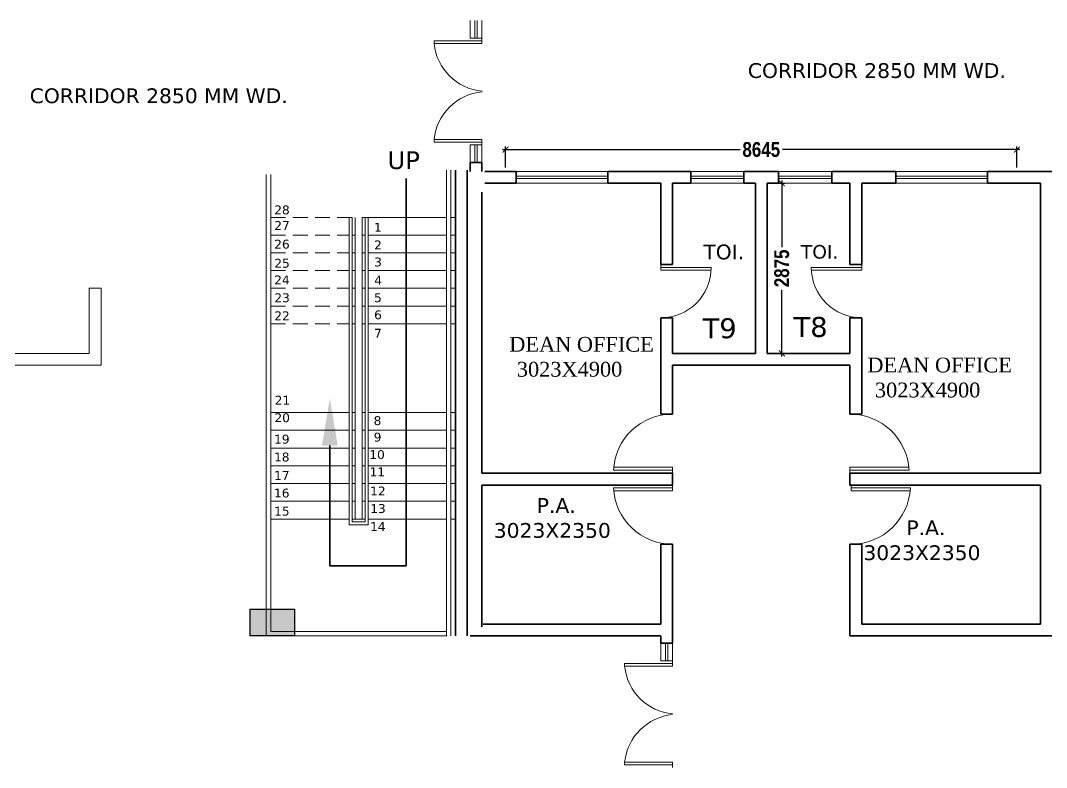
# Model space of a CAD drawing. Header units: millimetres. Extents: x -3092162 to 4513894, y -12317808 to 1849994.
# Drawn here: x -414482 to -397134, y -5878981 to -5866354 of the extents above; entities that cross this region are included whole.
import ezdxf

# ---------------------------------------------------------------- set-up
doc = ezdxf.new("R2010")
doc.units = ezdxf.units.MM
doc.header["$LTSCALE"] = 2
doc.header["$MEASUREMENT"] = 0
doc.header["$PDMODE"] = 34
doc.header["$PDSIZE"] = 500
doc.linetypes.add('DASHED2', pattern=[0.375, 0.25, -0.125])
doc.linetypes.add('HIDDEN', pattern=[0.375, 0.25, -0.125])
doc.layers.add('AEROW', color=7, linetype='Continuous', lineweight=15, true_color=0x0d0d0d)
doc.layers.add('DOT', color=7, linetype='DASHED2', lineweight=0, true_color=0x89067c)
for name, color, linetype, lineweight in [('DOOR', 27, 'Continuous', 5), ('glass', 5, 'Continuous', 15), ('RAILING', 47, 'Continuous', 13), ('SILL', 74, 'Continuous', 9), ('STAIR', 252, 'Continuous', 9), ('TEXT', 7, 'Continuous', 13), ('WAll', 250, 'Continuous', 35)]:
    doc.layers.add(name, color=color, linetype=linetype, lineweight=lineweight)
doc.styles.add('INNER DIM', font='', dxfattribs={"height": 250})
doc.styles.get("Standard").update_dxf_attribs({"font": '', "height": 500})
doc.styles.add('style2', font='')
doc.styles.get('INNER DIM').set_extended_font_data('Arial Narrow', bold=True)
doc.styles.get('Standard').set_extended_font_data('Times New Roman')
doc.styles.get('style2').set_extended_font_data('Verdana')
doc.dimstyles.new('external final', dxfattribs={"dimscale": 0, "dimtxt": 250, "dimasz": 100, "dimexe": 50, "dimexo": 50, "dimgap": 50, "dimtad": 0, "dimdec": 0, "dimzin": 0, "dimdsep": 46, "dimtxsty": 'INNER DIM', "dimblk": 'ARCHTICK', "dimcen": 100, "dimdle": 50, "dimclrd": 256, "dimclre": 256, "dimclrt": 256, "dimadec": 0, "dimazin": 0, "dimtfac": 1, "dimtdec": 0, "dimtix": 1, "dimtmove": 1, "dimatfit": 3, "dimfxl": 50, "dimfxlon": 1, "dimtolj": 1, "dimtzin": 0, "dimlwd": -1, "dimlwe": -1, "dimarcsym": 1})

# ---------------------------------------------------------------- blocks, each defined once
blk = doc.blocks.new('_ArchTick')
at = {"color": 0, "linetype": 'ByBlock', "const_width": 0.15}
blk.add_lwpolyline([(-0.5, -0.5), (0.5, 0.5)], dxfattribs=at)
blk = doc.blocks.new('*D371')
at = {"ltscale": 100, "transparency": 16777216}
for p, q in [((-406330, -5868536), (-402316, -5868536)), ((-406280, -5868836), (-406280, -5868486)), ((-397585, -5868536), (-401599, -5868536)), ((-397635, -5868836), (-397635, -5868486))]:
    blk.add_line(p, q, dxfattribs=at)
at = {"layer": 'Defpoints', "color": 0, "lineweight": 50, "ltscale": 100, "transparency": 16777216}
for p in [(-397635, -5868536), (-406280, -5868906), (-397635, -5868906)]:
    blk.add_point(p, dxfattribs=at)
at = {"ltscale": 100, "transparency": 16777216, "xscale": 100, "yscale": 100, "zscale": 100, "rotation": 180}
blk.add_blockref('_ArchTick', (-406280, -5868536), dxfattribs=at)
at = {"ltscale": 100, "transparency": 16777216, "xscale": 100, "yscale": 100, "zscale": 100}
blk.add_blockref('_ArchTick', (-397635, -5868536), dxfattribs=at)
at = {"lineweight": 50, "ltscale": 100, "transparency": 16777216, "insert": (-401957, -5868536), "char_height": 250, "attachment_point": 5, "style": 'INNER DIM'}
blk.add_mtext('\\A1;8645', dxfattribs=at)
blk = doc.blocks.new('*D374')
at = {"ltscale": 100, "transparency": 16777216}
for p, q in [((-401711, -5869106), (-401560, -5869106)), ((-401610, -5869056), (-401610, -5870183)), ((-401610, -5872031), (-401610, -5870904)), ((-401711, -5871981), (-401560, -5871981))]:
    blk.add_line(p, q, dxfattribs=at)
at = {"layer": 'Defpoints', "color": 0, "lineweight": 50, "ltscale": 100, "transparency": 16777216}
for p in [(-401761, -5869106), (-401761, -5871981), (-401610, -5871981)]:
    blk.add_point(p, dxfattribs=at)
at = {"ltscale": 100, "transparency": 16777216, "xscale": 100, "yscale": 100, "zscale": 100}
for p, rotation in [((-401610, -5869106), 90), ((-401610, -5871981), 270)]:
    blk.add_blockref('_ArchTick', p, dxfattribs=dict(at, rotation=rotation))
at = {"lineweight": 50, "ltscale": 100, "transparency": 16777216, "insert": (-401610, -5870544), "char_height": 250, "attachment_point": 5, "rotation": 90, "style": 'INNER DIM'}
blk.add_mtext('\\A1;2875', dxfattribs=at)

msp = doc.modelspace()

# ---------------------------------------------------------------- hatches: boundary and pattern name
at = {"layer": 'DOT', "linetype": 'Continuous', "lineweight": 25, "ltscale": 100}
msp.add_hatch(color=256, dxfattribs=at).paths.add_polyline_path([(-410599.3, -5876304.7), (-409849.3, -5876304.7), (-409849.3, -5876756.2), (-410599.3, -5876756.2)])

# ---------------------------------------------------------------- linework, layer by layer
at = {"layer": 'AEROW', "lineweight": 35, "ltscale": 100}
msp.add_lwpolyline([(-409252.3, -5873540.9), (-409252.3, -5875570.2), (-407962.5, -5875570.2), (-407962.5, -5869022.7)], dxfattribs=at)
msp.add_solid([(-409385.6, -5873540.9), (-409252.3, -5872740.9), (-409118.9, -5873540.9)], dxfattribs=at)
at = {"layer": 'DOOR', "color": 252, "ltscale": 200}
for p, q in [((-407489.3, -5866698.9), (-406679.3, -5866698.9)), ((-407489.3, -5866743.9), (-407489.3, -5866698.9)), ((-406679.3, -5866653.9), (-406679.3, -5866743.9)), ((-407489.3, -5866743.9), (-406679.3, -5866743.9)), ((-407489.3, -5868363.9), (-406679.3, -5868363.9)), ((-407489.3, -5868363.9), (-407489.3, -5868408.9)), ((-407489.3, -5868408.9), (-406679.3, -5868408.9)), ((-406679.3, -5868453.9), (-406679.3, -5868363.9)), ((-404266.8, -5877226.2), (-403456.8, -5877226.2)), ((-404266.8, -5877271.2), (-404266.8, -5877226.2)), ((-404266.8, -5877271.2), (-403456.8, -5877271.2)), ((-403456.8, -5877181.2), (-403456.8, -5877271.2)), ((-404266.8, -5878891.2), (-403456.8, -5878891.2)), ((-404266.8, -5878891.2), (-404266.8, -5878936.2)), ((-404266.8, -5878936.2), (-403456.8, -5878936.2)), ((-403456.8, -5878981.2), (-403456.8, -5878891.2))]:
    msp.add_line(p, q, dxfattribs=at)
at = {"layer": 'DOOR', "ltscale": 200}
for p, q in [((-403656.8, -5870482.6), (-403656.8, -5870572.4)), ((-402803.1, -5870527.5), (-403656.8, -5870527.5)), ((-401110.5, -5870527.5), (-400256.8, -5870527.5)), ((-400256.8, -5870482.6), (-400256.8, -5870572.4)), ((-402804.3, -5870572.4), (-403656.8, -5870572.4)), ((-401109.3, -5870572.4), (-400256.8, -5870572.4))]:
    msp.add_line(p, q, dxfattribs=at)
at = {"layer": 'DOOR', "ltscale": 100}
for p, q in [((-403456.8, -5873956.2), (-404455.6, -5873956.2)), ((-403456.8, -5873906.2), (-404451.8, -5873906.2)), ((-403456.8, -5873906.2), (-403456.8, -5874006.2)), ((-400456.8, -5873906.2), (-399461.8, -5873906.2)), ((-400456.8, -5873906.2), (-400456.8, -5874006.2)), ((-400456.8, -5873956.2), (-399458.1, -5873956.2)), ((-403456.8, -5874256.2), (-404455.6, -5874256.2)), ((-403456.8, -5874306.2), (-404451.8, -5874306.2)), ((-403456.8, -5874306.2), (-403456.8, -5874206.2)), ((-400434.3, -5874306.2), (-400434.3, -5874206.2)), ((-400434.3, -5874256.2), (-399435.6, -5874256.2)), ((-400434.3, -5874306.2), (-399439.3, -5874306.2))]:
    msp.add_line(p, q, dxfattribs=at)
for centre, start, end in [((-403456.8, -5874006.2), 90, 177.13402), ((-400456.8, -5874006.2), 2.86598, 90), ((-403456.8, -5874206.2), 182.86598, 270), ((-400434.3, -5874206.2), 270, 357.13402)]:
    msp.add_arc(centre, 1000, start, end, dxfattribs=at)
at = {"layer": 'DOOR', "color": 252, "ltscale": 200, "extrusion": (0, 0, -1)}
for centre in [(-406592.8, -5866651.2), (-403370.3, -5877178.5)]:
    msp.add_ellipse(centre, major_axis=(901.3, 4), ratio=1, start_param=1.670585, end_param=3.0430697, dxfattribs=at)
at = {"layer": 'DOOR', "color": 252, "ltscale": 200}
for centre in [(-406592.8, -5868456.6), (-403370.3, -5878983.9)]:
    msp.add_ellipse(centre, major_axis=(-901.3, 4), ratio=1, start_param=-1.4710077, end_param=-0.098523, dxfattribs=at)
at = {"layer": 'DOT', "linetype": 'Continuous', "lineweight": 25, "ltscale": 100}
for p, q in [((-410599.3, -5876304.7), (-409849.3, -5876304.7)), ((-410599.3, -5876756.2), (-410599.3, -5876304.7)), ((-409849.3, -5876304.7), (-409849.3, -5876756.2)), ((-409849.3, -5876756.2), (-410599.3, -5876756.2))]:
    msp.add_line(p, q, dxfattribs=at)
at = {"layer": 'glass', "ltscale": 100}
for p, q in [((-406799.3, -5866354.2), (-406799.3, -5866653.9)), ((-406759.3, -5866354.2), (-406759.3, -5866653.9)), ((-406799.3, -5868754.2), (-406799.3, -5868453.9)), ((-406759.3, -5868754.2), (-406759.3, -5868453.9)), ((-404553.4, -5868986.2), (-406103.4, -5868986.2)), ((-404553.4, -5869026.2), (-406103.4, -5869026.2)), ((-403149.3, -5868986.2), (-402249.3, -5868986.2)), ((-403149.3, -5869026.2), (-402249.3, -5869026.2)), ((-400764.3, -5868986.2), (-401664.3, -5868986.2)), ((-400764.3, -5869026.2), (-401664.3, -5869026.2)), ((-398133.8, -5868986.2), (-399683.8, -5868986.2)), ((-398133.8, -5869026.2), (-399683.8, -5869026.2)), ((-403576.8, -5876881.2), (-403576.8, -5877181.2)), ((-403536.8, -5876881.2), (-403536.8, -5877181.2))]:
    msp.add_line(p, q, dxfattribs=at)
at = {"layer": 'RAILING', "ltscale": 100}
for p, q in [((-410325.8, -5868956.3), (-410325.8, -5876756.2)), ((-410250.8, -5868956.3), (-410250.8, -5876681.2)), ((-407278.9, -5876756.2), (-407278.9, -5868881.2)), ((-407203.9, -5876756.2), (-407203.9, -5868881.2)), ((-408923.9, -5869681.2), (-408923.9, -5874881.2)), ((-408873.9, -5869681.2), (-408873.9, -5874831.2)), ((-408653.9, -5869681.2), (-408653.9, -5874831.2)), ((-408603.9, -5869681.2), (-408603.9, -5874881.2)), ((-408874.9, -5874831.2), (-408654.9, -5874831.2)), ((-408924.9, -5874881.2), (-408604.9, -5874881.2)), ((-410325.8, -5876756.2), (-407274.7, -5876756.2)), ((-410250.8, -5876681.2), (-407274.7, -5876681.2))]:
    msp.add_line(p, q, dxfattribs=at)
at = {"layer": 'SILL', "ltscale": 100}
for p, q in [((-406879.3, -5866354.3), (-406879.3, -5866654)), ((-406679.3, -5866354.2), (-406679.3, -5866653.9)), ((-406879.3, -5866653.9), (-406679.3, -5866653.9)), ((-406879.3, -5868453.9), (-406679.3, -5868453.9)), ((-406879.3, -5868754.2), (-406879.3, -5868453.9)), ((-406679.3, -5868754.2), (-406679.3, -5868453.9)), ((-404553.4, -5868906.2), (-406103.4, -5868906.2)), ((-403149.3, -5868906.2), (-402249.3, -5868906.2)), ((-400764.3, -5868906.2), (-401664.3, -5868906.2)), ((-398133.8, -5868906.2), (-399683.8, -5868906.2)), ((-404553.4, -5869106.2), (-406103.4, -5869106.2)), ((-403149.3, -5869106.2), (-402249.3, -5869106.2)), ((-400764.3, -5869106.2), (-401664.3, -5869106.2)), ((-398133.8, -5869106.2), (-399683.8, -5869106.2)), ((-403456.8, -5877181.2), (-403456.8, -5875206.2)), ((-403656.8, -5877181.2), (-403656.8, -5876756.2)), ((-403656.8, -5877181.2), (-403456.8, -5877181.2))]:
    msp.add_line(p, q, dxfattribs=at)
at = {"layer": 'SILL', "ltscale": 200}
msp.add_ellipse((-403656.8, -5870527.5), major_axis=(603.6, 603.6), ratio=1, start_param=3.9269908, end_param=5.4977871, dxfattribs=at)
at = {"layer": 'SILL', "ltscale": 200, "extrusion": (0, 0, -1)}
msp.add_ellipse((-400256.8, -5870527.5), major_axis=(-603.6, 603.6), ratio=1, start_param=3.9269908, end_param=5.4977871, dxfattribs=at)
at = {"layer": 'STAIR', "linetype": 'HIDDEN', "ltscale": 500}
for p, q in [((-410250.8, -5869681.2), (-408824.9, -5869681.2)), ((-410250.8, -5869981.2), (-408923.9, -5869981.2)), ((-408873.9, -5869981.2), (-408824.9, -5869981.2)), ((-410250.8, -5870281.2), (-408923.9, -5870281.2)), ((-408873.9, -5870281.2), (-408824.9, -5870281.2)), ((-410250.8, -5870581.2), (-408923.9, -5870581.2)), ((-408873.9, -5870581.2), (-408824.9, -5870581.2)), ((-410250.8, -5870881.2), (-408923.9, -5870881.2)), ((-408873.9, -5870881.2), (-408824.9, -5870881.2)), ((-410250.8, -5871181.2), (-408923.9, -5871181.2)), ((-408873.9, -5871181.2), (-408824.9, -5871181.2)), ((-410250.8, -5871481.2), (-408923.9, -5871481.2)), ((-408873.9, -5871481.2), (-408824.9, -5871481.2))]:
    msp.add_line(p, q, dxfattribs=at)
at = {"layer": 'STAIR', "ltscale": 100}
for p, q in [((-408824.9, -5869681.2), (-408824.9, -5874781.2)), ((-408704.9, -5869681.2), (-407280.8, -5869681.2)), ((-408704.9, -5869681.2), (-408704.9, -5874781.2)), ((-407204.3, -5869681.2), (-407128.9, -5869681.2)), ((-408704.9, -5869981.2), (-408653.9, -5869981.2)), ((-408603.9, -5869981.2), (-407280.8, -5869981.2)), ((-407204.3, -5869981.2), (-407128.9, -5869981.2)), ((-408704.9, -5870281.2), (-408653.9, -5870281.2)), ((-408603.9, -5870281.2), (-407280.8, -5870281.2)), ((-407204.3, -5870281.2), (-407128.9, -5870281.2)), ((-408704.9, -5870581.2), (-408653.9, -5870581.2)), ((-408603.9, -5870581.2), (-407280.8, -5870581.2)), ((-407204.3, -5870581.2), (-407128.9, -5870581.2)), ((-408704.9, -5870881.2), (-408653.9, -5870881.2)), ((-408603.9, -5870881.2), (-407280.8, -5870881.2)), ((-407204.3, -5870881.2), (-407128.9, -5870881.2)), ((-408704.9, -5871181.2), (-408653.9, -5871181.2)), ((-408603.9, -5871181.2), (-407280.8, -5871181.2)), ((-407204.3, -5871181.2), (-407128.9, -5871181.2)), ((-408704.9, -5871481.2), (-408653.9, -5871481.2)), ((-408603.9, -5871481.2), (-407280.8, -5871481.2)), ((-407204.3, -5871481.2), (-407128.9, -5871481.2)), ((-410250.8, -5872981.2), (-408923.9, -5872981.2)), ((-408873.9, -5872981.2), (-408824.9, -5872981.2)), ((-408704.9, -5872981.2), (-408653.9, -5872981.2)), ((-408603.9, -5872981.2), (-407280.8, -5872981.2)), ((-407204.3, -5872981.2), (-407128.9, -5872981.2)), ((-410250.8, -5873281.2), (-408923.9, -5873281.2)), ((-408873.9, -5873281.2), (-408824.9, -5873281.2)), ((-408704.9, -5873281.2), (-408653.9, -5873281.2)), ((-408603.9, -5873281.2), (-407280.8, -5873281.2)), ((-407204.3, -5873281.2), (-407128.9, -5873281.2)), ((-410250.8, -5873581.2), (-408923.9, -5873581.2)), ((-408873.9, -5873581.2), (-408824.9, -5873581.2)), ((-408704.9, -5873581.2), (-408653.9, -5873581.2)), ((-408603.9, -5873581.2), (-407280.8, -5873581.2)), ((-407204.3, -5873581.2), (-407128.9, -5873581.2)), ((-410250.8, -5873881.2), (-408923.9, -5873881.2)), ((-408873.9, -5873881.2), (-408824.9, -5873881.2)), ((-408703.9, -5873881.2), (-408653.9, -5873881.2)), ((-408603.9, -5873881.2), (-407280.8, -5873881.2)), ((-407204.3, -5873881.2), (-407128.9, -5873881.2)), ((-410250.8, -5874181.2), (-408923.9, -5874181.2)), ((-408873.9, -5874181.2), (-408824.9, -5874181.2)), ((-408704.9, -5874181.2), (-408653.9, -5874181.2)), ((-408603.9, -5874181.2), (-407280.8, -5874181.2)), ((-407204.3, -5874181.2), (-407128.9, -5874181.2)), ((-410250.8, -5874481.2), (-408923.9, -5874481.2)), ((-408873.9, -5874481.2), (-408824.9, -5874481.2)), ((-408704.9, -5874481.2), (-408653.9, -5874481.2)), ((-408603.9, -5874481.2), (-407280.8, -5874481.2)), ((-407204.3, -5874481.2), (-407128.9, -5874481.2)), ((-410250.8, -5874781.2), (-408923.9, -5874781.2)), ((-408874.9, -5874781.2), (-408704.9, -5874781.2)), ((-408703.9, -5874781.2), (-408653.9, -5874781.2)), ((-408603.9, -5874781.2), (-407280.8, -5874781.2)), ((-407204.3, -5874781.2), (-407128.9, -5874781.2))]:
    msp.add_line(p, q, dxfattribs=at)
at = {"layer": 'WAll', "ltscale": 100}
for p, q in [((-406879.3, -5868754.2), (-406879.3, -5868906.2)), ((-406679.3, -5868754.2), (-406879.3, -5868754.2)), ((-406679.3, -5868754.2), (-406679.3, -5868906.2)), ((-407129.3, -5876756.2), (-407129.3, -5868881.2)), ((-406929.3, -5876756.2), (-406929.3, -5868881.2)), ((-406103.4, -5868906.2), (-406629.3, -5868906.2)), ((-406103.4, -5868906.2), (-406103.4, -5869106.2)), ((-404553.4, -5868906.2), (-403149.3, -5868906.2)), ((-404553.4, -5868906.2), (-404553.4, -5869106.2)), ((-403149.3, -5869106.2), (-403149.3, -5868906.2)), ((-402249.3, -5868906.2), (-401664.3, -5868906.2)), ((-402249.3, -5869106.2), (-402249.3, -5868906.2)), ((-401664.3, -5869106.2), (-401664.3, -5868906.2)), ((-399683.8, -5868906.2), (-400764.3, -5868906.2)), ((-400764.3, -5869106.2), (-400764.3, -5868906.2)), ((-399683.8, -5868906.2), (-399683.8, -5869106.2)), ((-397034.3, -5868906.2), (-398133.8, -5868906.2)), ((-398133.8, -5868906.2), (-398133.8, -5869106.2)), ((-406103.4, -5869106.2), (-406629.3, -5869106.2)), ((-403656.8, -5869106.2), (-404553.4, -5869106.2)), ((-403656.8, -5870481.2), (-403656.8, -5869106.2)), ((-403149.3, -5869106.2), (-403456.8, -5869106.2)), ((-403456.8, -5870481.2), (-403456.8, -5869106.2)), ((-402056.8, -5869106.2), (-402249.3, -5869106.2)), ((-402056.8, -5871981.2), (-402056.8, -5869106.2)), ((-401664.3, -5869106.2), (-401856.8, -5869106.2)), ((-401856.8, -5871981.2), (-401856.8, -5869106.2)), ((-400456.8, -5869106.2), (-400764.3, -5869106.2)), ((-400456.8, -5870481.2), (-400456.8, -5869106.2)), ((-399683.8, -5869106.2), (-400256.8, -5869106.2)), ((-400256.8, -5870481.2), (-400256.8, -5869106.2)), ((-397234.3, -5869106.2), (-398133.8, -5869106.2)), ((-397234.3, -5874006.2), (-397234.3, -5869106.2)), ((-406679.3, -5874006.2), (-406679.3, -5869256.2)), ((-403656.8, -5870481.2), (-403456.8, -5870481.2)), ((-400256.8, -5870481.2), (-400456.8, -5870481.2)), ((-403656.8, -5873006.2), (-403656.8, -5871381.2)), ((-403656.8, -5871381.2), (-403456.8, -5871381.2)), ((-403456.8, -5871981.2), (-403456.8, -5871381.2)), ((-400256.8, -5871381.2), (-400456.8, -5871381.2)), ((-400456.8, -5871381.2), (-400456.8, -5871981.2)), ((-400256.8, -5871381.2), (-400256.8, -5873006.2)), ((-402056.8, -5871981.2), (-403456.8, -5871981.2)), ((-400456.8, -5871981.2), (-401856.8, -5871981.2)), ((-403456.8, -5873006.2), (-403456.8, -5872181.2)), ((-403456.8, -5873006.2), (-403456.8, -5872181.2)), ((-400456.8, -5872181.2), (-403456.8, -5872181.2)), ((-400456.8, -5872181.2), (-400456.8, -5873006.2)), ((-400456.8, -5872181.2), (-400456.8, -5873006.2)), ((-403456.8, -5873006.2), (-403656.8, -5873006.2)), ((-400256.8, -5873006.2), (-400456.8, -5873006.2)), ((-403456.8, -5874006.2), (-406679.3, -5874006.2)), ((-403456.8, -5874006.2), (-403456.8, -5874206.2)), ((-397234.3, -5874006.2), (-400456.8, -5874006.2)), ((-400456.8, -5874006.2), (-400456.8, -5874206.2)), ((-403456.8, -5874206.2), (-406679.3, -5874206.2)), ((-406679.3, -5874206.2), (-406679.3, -5876602.3)), ((-397234.3, -5874206.2), (-400456.8, -5874206.2)), ((-397234.3, -5876556.2), (-397234.3, -5874206.2)), ((-403456.8, -5875206.2), (-403656.8, -5875206.2)), ((-403656.8, -5875206.2), (-403656.8, -5876556.2)), ((-403456.8, -5875206.2), (-403456.8, -5876881.2)), ((-400256.3, -5875206.2), (-400456.3, -5875206.2)), ((-400456.3, -5875206.2), (-400456.3, -5876756.2)), ((-400256.3, -5875206.2), (-400256.3, -5876556.2)), ((-403656.8, -5876556.2), (-406660.3, -5876556.2)), ((-397234.3, -5876556.2), (-400256.8, -5876556.2)), ((-403656.8, -5876756.2), (-406878.9, -5876756.2)), ((-403656.8, -5876756.2), (-403656.8, -5876881.2)), ((-397034.3, -5876756.2), (-400456.3, -5876756.2)), ((-403456.8, -5876881.2), (-403656.8, -5876881.2))]:
    msp.add_line(p, q, dxfattribs=at)
at = {"layer": 'WAll', "lineweight": 5, "ltscale": 100}
for p, q in [((-413119.3, -5870881.2), (-413319.3, -5870881.2)), ((-413319.3, -5870881.2), (-413319.3, -5871981.2)), ((-413119.3, -5870881.2), (-413119.3, -5872181.2)), ((-413319.3, -5871981.2), (-419524.3, -5871981.2)), ((-413119.3, -5872181.2), (-419724.3, -5872181.2))]:
    msp.add_line(p, q, dxfattribs=at)

# ---------------------------------------------------------------- texts
at = {"layer": 'TEXT', "style": 'style2'}
for s, height, p in [('CORRIDOR 2850 MM WD.', 250, (-402184.3, -5867325)), ('CORRIDOR 2850 MM WD.', 250, (-414327.1, -5867751.1)), ('28', 150, (-410192, -5869631.1)), ('27', 150, (-410191.6, -5869894)), ('1', 150, (-408505, -5869926.1)), ('26', 150, (-410192.5, -5870210)), ('2', 150, (-408503.4, -5870222.8)), ('TOI.', 250, (-402936, -5870391.1)), ('TOI.', 230, (-401287.3, -5870379)), ('3', 150, (-408502.7, -5870511.6)), ('25', 150, (-410190.8, -5870532.4)), ('24', 150, (-410193.2, -5870814.5)), ('4', 150, (-408500.9, -5870820.1)), ('23', 150, (-410190.4, -5871115.8)), ('5', 150, (-408504.1, -5871114.9)), ('22', 150, (-410191.4, -5871420.2)), ('6', 150, (-408503.3, -5871404)), ('T9', 337.5, (-402949, -5871725)), ('T8', 337.5, (-401411.5, -5871702.8)), ('7', 150, (-408503.3, -5871716)), ('21', 150, (-410184.7, -5872847.2)), ('20', 150, (-410188.8, -5873143.6)), ('8', 150, (-408511.8, -5873193.5)), ('19', 150, (-410194.7, -5873505.8)), ('9', 150, (-408510.7, -5873471.3)), ('18', 150, (-410195.4, -5873808.1)), ('10', 150, (-408584.6, -5873766.8)), ('17', 150, (-410195, -5874119.8)), ('11', 150, (-408580.4, -5874059)), ('16', 150, (-410195.9, -5874417.3)), ('12', 150, (-408570.1, -5874382.9)), ('13', 150, (-408569, -5874679.7)), ('P.A.', 250, (-405753.1, -5874677)), ('15', 150, (-410194.2, -5874723)), ('14', 150, (-408571.8, -5874983)), ('3023X2350', 250, (-406480.2, -5875098.9)), ('P.A.', 250, (-399502.8, -5875053.5)), ('3023X2350', 250, (-400229.9, -5875475.4))]:
    msp.add_text(s, height=height, dxfattribs=at).set_placement(p)
at = {"layer": 'TEXT', "lineweight": 50, "style": 'style2'}
msp.add_text('UP', height=300, dxfattribs=at).set_placement((-408277.9, -5868864.8))
at = {"layer": 'TEXT', "lineweight": 50}
for s, p in [('DEAN OFFICE', (-406217.7, -5871952.6)), ('DEAN OFFICE', (-400163, -5872303.2)), (' 3023X4900', (-406184.2, -5872374.5)), (' 3023X4900', (-400129.4, -5872725.1))]:
    msp.add_text(s, height=250, dxfattribs=at).set_placement(p)

# ---------------------------------------------------------------- dimensions: what is measured, and where the dimension line sits
at = {"color": 3, "lineweight": 50, "ltscale": 100}
dim = msp.add_linear_dim(base=(-397634.7, -5868536.5), p1=(-406279.7, -5868906.2), p2=(-397634.7, -5868906.2), dimstyle='external final', override={"dimscale": 1, "dimfxl": 300}, dxfattribs=at)
dim.commit()
dim.dimension.update_dxf_attribs({"geometry": '*D371', "text_midpoint": (-401957.2, -5868536.5)})
dim = msp.add_linear_dim(base=(-401610.1, -5871981.2), p1=(-401760.6, -5869106.2), p2=(-401760.6, -5871981.2), angle=90, dimstyle='external final', override={"dimscale": 1, "dimfxl": 300}, dxfattribs=at)
dim.commit()
dim.dimension.update_dxf_attribs({"geometry": '*D374', "text_midpoint": (-401610.1, -5870543.7)})

doc.saveas('drawing.dxf')
